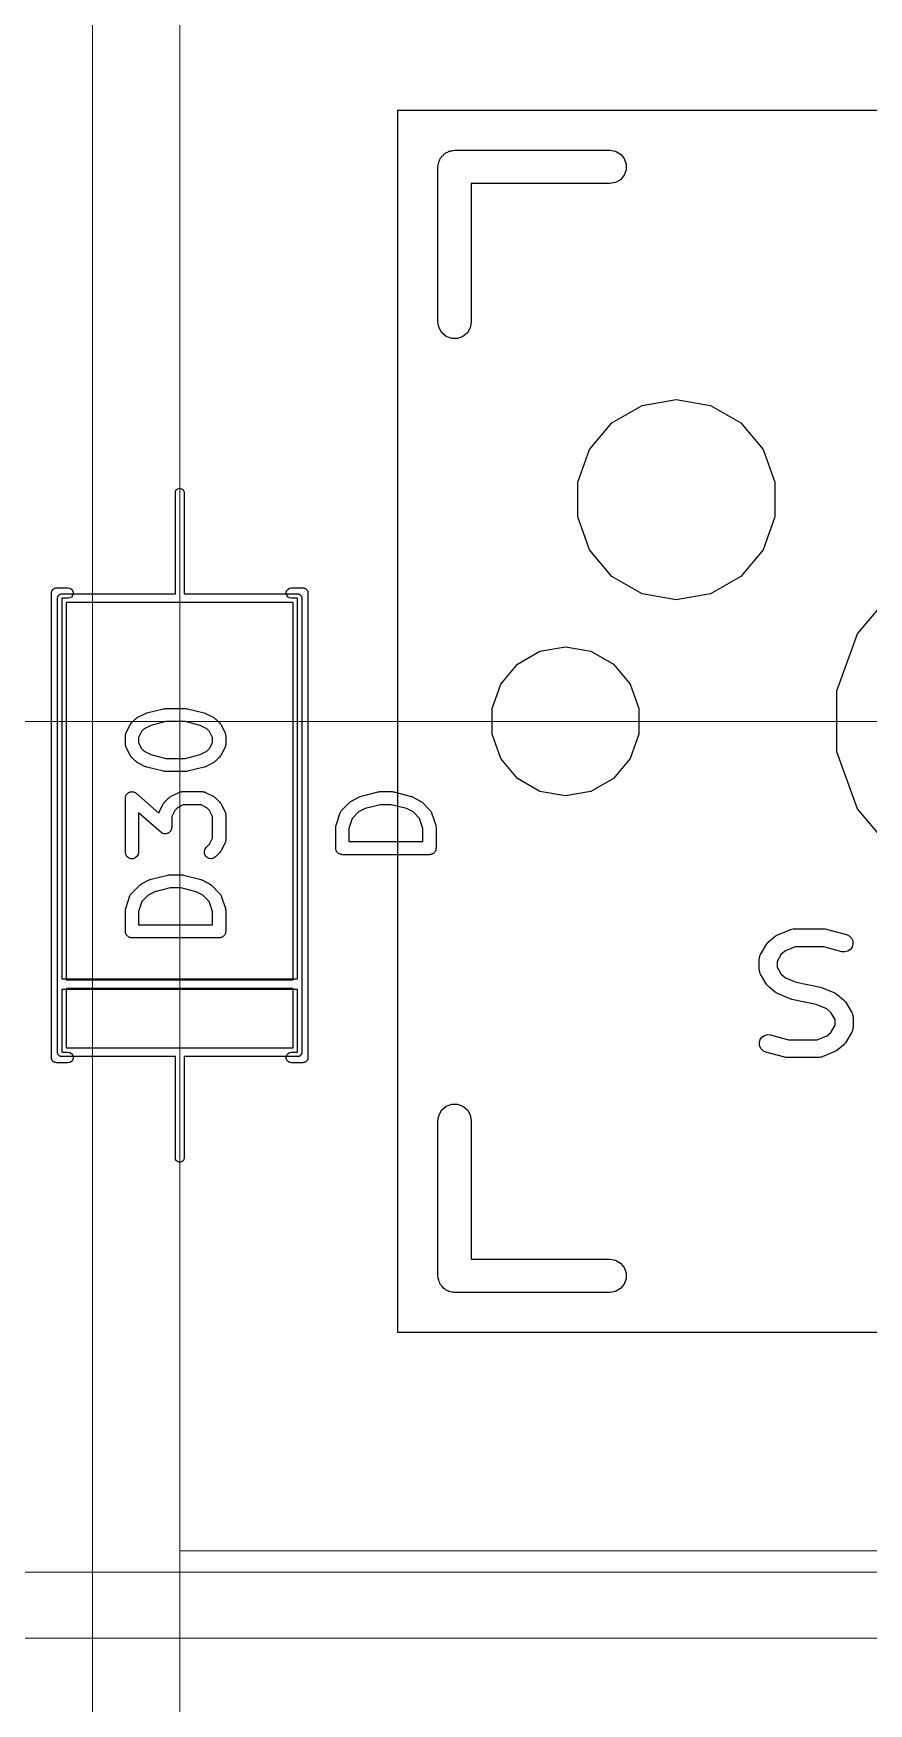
# Model space of a CAD drawing. Header units: millimetres. Extents: x 24 to 200, y 24 to 188.
# Drawn here: x 51.85 to 61.42, y 68.38 to 87.5 of the extents above; entities that cross this region are included whole.
import ezdxf

# ---------------------------------------------------------------- set-up
doc = ezdxf.new("R2010")
doc.units = ezdxf.units.MM
for name, color, linetype in [('3_SwitchPlate', 6, 'Continuous'), ('5_左天板', 1, 'Continuous'), ('6_右天板', 230, 'Continuous'), ('7_PCBサンプル', 7, 'Continuous')]:
    doc.layers.add(name, color=color, linetype=linetype)
doc.layers.add('補助線', color=4, linetype='Continuous', lineweight=5, transparency=0.5)

# ---------------------------------------------------------------- blocks, each defined once
blk = doc.blocks.new('hhskb2-F.SilkS')
at = {"layer": '7_PCBサンプル'}
for p, q in [((43.4624, -100.617), (43.4681, -100.601)), ((43.4624, -100.634), (43.4624, -100.617)), ((43.4681, -100.601), (43.471, -100.585)), ((43.471, -100.585), (43.4793, -100.57)), ((43.4793, -100.57), (43.485, -100.555)), ((43.485, -100.555), (43.4957, -100.542)), ((43.4957, -100.542), (43.5041, -100.528)), ((43.5041, -100.528), (43.5168, -100.517)), ((43.5168, -100.517), (43.5275, -100.504)), ((43.5275, -100.504), (43.542, -100.496)), ((43.542, -100.496), (43.5547, -100.485)), ((43.5547, -100.485), (43.5704, -100.479)), ((43.5704, -100.479), (43.5848, -100.471)), ((43.5848, -100.471), (43.6013, -100.468)), ((43.6013, -100.468), (43.6169, -100.462)), ((43.6169, -100.462), (43.6336, -100.462)), ((43.6336, -100.462), (43.65, -100.459)), ((43.65, -100.459), (45.428, -100.459)), ((45.428, -100.459), (45.4932, -100.471)), ((45.4932, -100.471), (45.5505, -100.504)), ((45.5505, -100.504), (45.593, -100.555)), ((45.593, -100.555), (45.6156, -100.617)), ((45.6156, -100.617), (45.6156, -100.683)), ((43.4595, -100.65), (43.4624, -100.634)), ((43.4595, -102.428), (43.4595, -100.65)), ((45.5505, -100.796), (45.4932, -100.829)), ((45.593, -100.745), (45.5505, -100.796)), ((45.6156, -100.683), (45.593, -100.745)), ((45.428, -100.84), (43.8405, -100.84)), ((43.8405, -100.84), (43.8405, -102.428)), ((45.4932, -100.829), (45.428, -100.84)), ((43.471, -102.493), (43.4595, -102.428)), ((43.5041, -102.55), (43.471, -102.493)), ((43.829, -102.493), (43.7959, -102.55)), ((43.8405, -102.428), (43.829, -102.493)), ((43.5547, -102.593), (43.5041, -102.55)), ((43.6169, -102.616), (43.5547, -102.593)), ((43.6831, -102.616), (43.6169, -102.616)), ((43.7452, -102.593), (43.6831, -102.616)), ((43.7959, -102.55), (43.7452, -102.593)), ((45.4525, -103.581), (45.7976, -103.382)), ((45.7976, -103.382), (46.19, -103.313)), ((46.19, -103.313), (46.5824, -103.382)), ((46.5824, -103.382), (46.9275, -103.581)), ((45.1964, -103.886), (45.4525, -103.581)), ((46.9275, -103.581), (47.1836, -103.886)), ((45.0601, -104.261), (45.1964, -103.886)), ((47.1836, -103.886), (47.3199, -104.261)), ((45.0601, -104.659), (45.0601, -104.261)), ((47.3199, -104.261), (47.3199, -104.659)), ((45.1964, -105.034), (45.0601, -104.659)), ((47.3199, -104.659), (47.1836, -105.034)), ((45.4525, -105.339), (45.1964, -105.034)), ((47.1836, -105.034), (46.9275, -105.339)), ((45.7976, -105.538), (45.4525, -105.339)), ((46.9275, -105.339), (46.5824, -105.538)), ((39.03, -105.53), (39.0309, -105.525)), ((39.03, -110.85), (39.03, -105.53)), ((39.0309, -105.52), (39.0327, -105.515)), ((39.0309, -105.525), (39.0309, -105.52)), ((39.0327, -105.515), (39.0336, -105.509)), ((39.0336, -105.509), (39.0362, -105.505)), ((39.0362, -105.505), (39.038, -105.5)), ((39.038, -105.5), (39.0414, -105.496)), ((39.0414, -105.496), (39.044, -105.491)), ((39.044, -105.491), (39.0481, -105.488)), ((39.0481, -105.488), (39.0514, -105.484)), ((39.0514, -105.484), (39.056, -105.481)), ((39.056, -105.481), (39.06, -105.478)), ((39.06, -105.478), (39.0649, -105.476)), ((39.0649, -105.476), (39.0695, -105.474)), ((39.0695, -105.474), (39.0747, -105.473)), ((39.0747, -105.473), (39.0796, -105.471)), ((39.0796, -105.471), (39.0848, -105.471)), ((39.0848, -105.471), (39.09, -105.47)), ((39.09, -105.47), (39.22, -105.47)), ((39.22, -105.59), (39.15, -105.59)), ((39.15, -105.59), (39.15, -109.95)), ((39.22, -105.47), (39.2405, -105.474)), ((39.2405, -105.586), (39.22, -105.59)), ((39.2405, -105.474), (39.2586, -105.484)), ((39.2586, -105.576), (39.2405, -105.586)), ((39.2586, -105.484), (39.272, -105.5)), ((39.272, -105.56), (39.2586, -105.576)), ((39.272, -105.5), (39.2791, -105.52)), ((39.2791, -105.54), (39.272, -105.56)), ((39.2791, -105.52), (39.2791, -105.54)), ((41.7209, -105.52), (41.728, -105.5)), ((41.7209, -105.54), (41.7209, -105.52)), ((41.728, -105.56), (41.7209, -105.54)), ((41.728, -105.5), (41.7414, -105.484)), ((41.7414, -105.576), (41.728, -105.56)), ((41.7414, -105.484), (41.7595, -105.474)), ((41.7595, -105.586), (41.7414, -105.576)), ((41.7595, -105.474), (41.78, -105.47)), ((41.78, -105.59), (41.7595, -105.586)), ((41.78, -105.47), (41.91, -105.47)), ((41.85, -105.59), (41.78, -105.59)), ((41.85, -109.95), (41.85, -105.59)), ((41.91, -105.47), (41.9152, -105.471)), ((41.9152, -105.471), (41.9204, -105.471)), ((41.9204, -105.471), (41.9253, -105.473)), ((41.9253, -105.473), (41.9305, -105.474)), ((41.9305, -105.474), (41.9351, -105.476)), ((41.9351, -105.476), (41.94, -105.478)), ((41.94, -105.478), (41.944, -105.481)), ((41.944, -105.481), (41.9486, -105.484)), ((41.9486, -105.484), (41.9519, -105.488)), ((41.9519, -105.488), (41.956, -105.491)), ((41.956, -105.491), (41.9586, -105.496)), ((41.9586, -105.496), (41.962, -105.5)), ((41.962, -105.5), (41.9638, -105.505)), ((41.9638, -105.505), (41.9664, -105.509)), ((41.9664, -105.509), (41.9673, -105.515)), ((41.9673, -105.515), (41.9691, -105.52)), ((41.9691, -105.52), (41.9691, -105.525)), ((41.9691, -105.525), (41.97, -105.53)), ((41.97, -105.53), (41.97, -110.85)), ((46.19, -105.607), (45.7976, -105.538)), ((46.5824, -105.538), (46.19, -105.607)), ((48.2666, -105.999), (48.7134, -105.467)), ((44.6279, -106.197), (44.92, -106.146)), ((44.92, -106.146), (45.2121, -106.197)), ((48.0289, -106.652), (48.2666, -105.999)), ((44.1803, -106.573), (44.371, -106.346)), ((44.371, -106.346), (44.6279, -106.197)), ((45.2121, -106.197), (45.469, -106.346)), ((45.469, -106.346), (45.6597, -106.573)), ((44.0788, -106.852), (44.1803, -106.573)), ((45.6597, -106.573), (45.7612, -106.852)), ((48.0289, -107.348), (48.0289, -106.652)), ((44.0788, -107.148), (44.0788, -106.852)), ((45.7612, -106.852), (45.7612, -107.148)), ((44.1803, -107.427), (44.0788, -107.148)), ((45.7612, -107.148), (45.6597, -107.427)), ((44.371, -107.654), (44.1803, -107.427)), ((45.6597, -107.427), (45.469, -107.654)), ((48.2666, -108.001), (48.0289, -107.348)), ((44.6279, -107.803), (44.371, -107.654)), ((45.469, -107.654), (45.2121, -107.803)), ((44.92, -107.854), (44.6279, -107.803)), ((45.2121, -107.803), (44.92, -107.854)), ((48.7134, -108.533), (48.2666, -108.001)), ((47.3484, -109.446), (47.4935, -109.386)), ((47.4935, -109.386), (47.4958, -109.385)), ((47.4958, -109.385), (47.4978, -109.384)), ((47.4978, -109.384), (47.5129, -109.381)), ((47.5129, -109.381), (47.5279, -109.378)), ((47.5279, -109.378), (47.5303, -109.378)), ((47.5303, -109.378), (47.5326, -109.378)), ((47.5326, -109.378), (47.8954, -109.378)), ((47.8954, -109.378), (47.909, -109.38)), ((47.909, -109.38), (47.9226, -109.382)), ((47.9226, -109.382), (48.1403, -109.442)), ((47.1552, -109.669), (47.2277, -109.548)), ((47.2277, -109.548), (47.2388, -109.535)), ((47.2388, -109.535), (47.2498, -109.522)), ((47.2498, -109.522), (47.3224, -109.462)), ((47.3224, -109.462), (47.3356, -109.454)), ((47.3356, -109.454), (47.3484, -109.446)), ((47.5529, -109.581), (47.4407, -109.628)), ((47.8816, -109.581), (47.5529, -109.581)), ((48.0859, -109.638), (47.8816, -109.581)), ((48.1403, -109.442), (48.1722, -109.457)), ((48.1843, -109.612), (48.1552, -109.632)), ((48.1722, -109.457), (48.1969, -109.482)), ((48.2048, -109.584), (48.1843, -109.612)), ((48.1969, -109.482), (48.2115, -109.515)), ((48.2143, -109.55), (48.2048, -109.584)), ((48.2115, -109.515), (48.2143, -109.55)), ((47.1407, -109.721), (47.1424, -109.712)), ((47.1407, -109.842), (47.1407, -109.721)), ((47.1424, -109.712), (47.1425, -109.702)), ((47.1425, -109.702), (47.1454, -109.695)), ((47.1454, -109.695), (47.1468, -109.687)), ((47.1468, -109.687), (47.1517, -109.678)), ((47.1517, -109.678), (47.1552, -109.669)), ((47.3931, -109.668), (47.3439, -109.75)), ((47.3439, -109.75), (47.3439, -109.814)), ((47.4407, -109.628), (47.3931, -109.668)), ((48.1211, -109.641), (48.0859, -109.638)), ((48.1552, -109.632), (48.1211, -109.641)), ((39.15, -109.95), (41.85, -109.95)), ((47.1424, -109.852), (47.1407, -109.842)), ((47.1425, -109.862), (47.1424, -109.852)), ((47.1454, -109.869), (47.1425, -109.862)), ((47.1468, -109.877), (47.1454, -109.869)), ((47.1517, -109.886), (47.1468, -109.877)), ((47.1552, -109.895), (47.1517, -109.886)), ((47.2277, -110.016), (47.1552, -109.895)), ((47.3439, -109.814), (47.3931, -109.896)), ((47.3931, -109.896), (47.4407, -109.936)), ((47.4407, -109.936), (47.5627, -109.987)), ((47.5627, -109.987), (47.8436, -110.045)), ((41.85, -110.07), (39.15, -110.07)), ((39.15, -110.07), (39.15, -110.79)), ((41.85, -110.79), (41.85, -110.07)), ((47.2389, -110.028), (47.2277, -110.016)), ((47.2498, -110.041), (47.2389, -110.028)), ((47.3224, -110.102), (47.2498, -110.041)), ((47.3356, -110.109), (47.3224, -110.102)), ((47.3484, -110.118), (47.3356, -110.109)), ((47.4935, -110.178), (47.3484, -110.118)), ((47.5029, -110.18), (47.4935, -110.178)), ((47.5118, -110.184), (47.5029, -110.18)), ((47.7927, -110.242), (47.5118, -110.184)), ((47.8436, -110.045), (47.8525, -110.049)), ((47.8525, -110.049), (47.8619, -110.051)), ((47.8619, -110.051), (48.0071, -110.111)), ((48.0071, -110.111), (48.0199, -110.12)), ((48.0199, -110.12), (48.033, -110.127)), ((48.033, -110.127), (48.1056, -110.188)), ((47.9148, -110.293), (47.7927, -110.242)), ((47.9623, -110.333), (47.9148, -110.293)), ((48.0115, -110.415), (47.9623, -110.333)), ((48.1056, -110.188), (48.1166, -110.201)), ((48.1166, -110.201), (48.1277, -110.213)), ((48.1277, -110.213), (48.2003, -110.334)), ((48.2003, -110.334), (48.2037, -110.343)), ((48.2037, -110.343), (48.2086, -110.352)), ((48.2086, -110.352), (48.21, -110.36)), ((48.21, -110.36), (48.2129, -110.367)), ((48.2129, -110.367), (48.2131, -110.377)), ((48.2131, -110.377), (48.2147, -110.387)), ((47.9148, -110.601), (47.9623, -110.562)), ((47.9623, -110.562), (48.0115, -110.479)), ((48.0115, -110.479), (48.0115, -110.415)), ((48.2003, -110.56), (48.1277, -110.681)), ((48.2037, -110.551), (48.2003, -110.56)), ((48.2086, -110.542), (48.2037, -110.551)), ((48.21, -110.534), (48.2086, -110.542)), ((48.2129, -110.527), (48.21, -110.534)), ((48.2131, -110.517), (48.2129, -110.527)), ((48.2147, -110.508), (48.2131, -110.517)), ((48.2147, -110.387), (48.2147, -110.508)), ((47.1412, -110.679), (47.1506, -110.645)), ((47.1439, -110.714), (47.1412, -110.679)), ((47.1585, -110.747), (47.1439, -110.714)), ((47.1506, -110.645), (47.1711, -110.617)), ((47.1833, -110.772), (47.1585, -110.747)), ((47.1711, -110.617), (47.2002, -110.597)), ((47.2002, -110.597), (47.2344, -110.588)), ((47.2344, -110.588), (47.2695, -110.591)), ((47.2695, -110.591), (47.4738, -110.648)), ((47.4738, -110.648), (47.8025, -110.648)), ((47.8025, -110.648), (47.9148, -110.601)), ((48.1056, -110.707), (48.033, -110.767)), ((48.1166, -110.694), (48.1056, -110.707)), ((48.1277, -110.681), (48.1166, -110.694)), ((39.0309, -110.855), (39.03, -110.85)), ((39.0309, -110.86), (39.0309, -110.855)), ((39.0327, -110.865), (39.0309, -110.86)), ((39.0336, -110.871), (39.0327, -110.865)), ((39.0362, -110.875), (39.0336, -110.871)), ((39.038, -110.88), (39.0362, -110.875)), ((39.0414, -110.884), (39.038, -110.88)), ((39.044, -110.889), (39.0414, -110.884)), ((39.0481, -110.892), (39.044, -110.889)), ((39.0514, -110.896), (39.0481, -110.892)), ((39.056, -110.899), (39.0514, -110.896)), ((39.06, -110.902), (39.056, -110.899)), ((39.0649, -110.904), (39.06, -110.902)), ((39.0695, -110.906), (39.0649, -110.904)), ((39.0747, -110.907), (39.0695, -110.906)), ((39.0796, -110.909), (39.0747, -110.907)), ((39.0848, -110.909), (39.0796, -110.909)), ((39.09, -110.91), (39.0848, -110.909)), ((39.22, -110.91), (39.09, -110.91)), ((39.15, -110.79), (39.22, -110.79)), ((39.22, -110.79), (39.2405, -110.794)), ((39.2405, -110.906), (39.22, -110.91)), ((39.2405, -110.794), (39.2586, -110.804)), ((39.2586, -110.896), (39.2405, -110.906)), ((39.2586, -110.804), (39.272, -110.82)), ((39.272, -110.88), (39.2586, -110.896)), ((39.272, -110.82), (39.2791, -110.84)), ((39.2791, -110.86), (39.272, -110.88)), ((39.2791, -110.84), (39.2791, -110.86)), ((41.7209, -110.84), (41.728, -110.82)), ((41.7209, -110.86), (41.7209, -110.84)), ((41.728, -110.88), (41.7209, -110.86)), ((41.728, -110.82), (41.7414, -110.804)), ((41.7414, -110.896), (41.728, -110.88)), ((41.7414, -110.804), (41.7595, -110.794)), ((41.7595, -110.906), (41.7414, -110.896)), ((41.7595, -110.794), (41.78, -110.79)), ((41.78, -110.91), (41.7595, -110.906)), ((41.78, -110.79), (41.85, -110.79)), ((41.91, -110.91), (41.78, -110.91)), ((41.9152, -110.909), (41.91, -110.91)), ((41.9204, -110.909), (41.9152, -110.909)), ((41.9253, -110.907), (41.9204, -110.909)), ((41.9305, -110.906), (41.9253, -110.907)), ((41.9351, -110.904), (41.9305, -110.906)), ((41.94, -110.902), (41.9351, -110.904)), ((41.944, -110.899), (41.94, -110.902)), ((41.9486, -110.896), (41.944, -110.899)), ((41.9519, -110.892), (41.9486, -110.896)), ((41.956, -110.889), (41.9519, -110.892)), ((41.9586, -110.884), (41.956, -110.889)), ((41.962, -110.88), (41.9586, -110.884)), ((41.9638, -110.875), (41.962, -110.88)), ((41.9664, -110.871), (41.9638, -110.875)), ((41.9673, -110.865), (41.9664, -110.871)), ((41.9691, -110.86), (41.9673, -110.865)), ((41.97, -110.85), (41.9691, -110.855)), ((41.9691, -110.855), (41.9691, -110.86)), ((47.2151, -110.787), (47.1833, -110.772)), ((47.4328, -110.847), (47.2151, -110.787)), ((47.4465, -110.849), (47.4328, -110.847)), ((47.46, -110.851), (47.4465, -110.849)), ((47.8229, -110.851), (47.46, -110.851)), ((47.8252, -110.851), (47.8229, -110.851)), ((47.8275, -110.851), (47.8252, -110.851)), ((47.8425, -110.848), (47.8275, -110.851)), ((47.8576, -110.845), (47.8425, -110.848)), ((47.8596, -110.844), (47.8576, -110.845)), ((47.8619, -110.843), (47.8596, -110.844)), ((48.0071, -110.783), (47.8619, -110.843)), ((48.0199, -110.775), (48.0071, -110.783)), ((48.033, -110.767), (48.0199, -110.775)), ((43.4595, -111.572), (43.471, -111.507)), ((43.471, -111.507), (43.5041, -111.45)), ((43.5041, -111.45), (43.5547, -111.407)), ((43.5547, -111.407), (43.6169, -111.384)), ((43.6169, -111.384), (43.6831, -111.384)), ((43.6831, -111.384), (43.7452, -111.407)), ((43.7452, -111.407), (43.7959, -111.45)), ((43.7959, -111.45), (43.829, -111.507)), ((43.829, -111.507), (43.8405, -111.572)), ((43.4595, -113.35), (43.4595, -111.572)), ((43.8405, -111.572), (43.8405, -113.159)), ((43.8405, -113.159), (45.428, -113.159)), ((45.428, -113.159), (45.4932, -113.171)), ((45.4932, -113.171), (45.5505, -113.204)), ((45.5505, -113.204), (45.593, -113.255)), ((43.4624, -113.366), (43.4595, -113.35)), ((43.4624, -113.383), (43.4624, -113.366)), ((43.4681, -113.399), (43.4624, -113.383)), ((43.471, -113.415), (43.4681, -113.399)), ((43.4793, -113.43), (43.471, -113.415)), ((43.485, -113.445), (43.4793, -113.43)), ((45.593, -113.255), (45.6156, -113.317)), ((45.6156, -113.383), (45.593, -113.445)), ((45.6156, -113.317), (45.6156, -113.383)), ((43.4957, -113.458), (43.485, -113.445)), ((43.5041, -113.472), (43.4957, -113.458)), ((43.5168, -113.483), (43.5041, -113.472)), ((43.5275, -113.496), (43.5168, -113.483)), ((43.542, -113.504), (43.5275, -113.496)), ((43.5547, -113.515), (43.542, -113.504)), ((43.5704, -113.521), (43.5547, -113.515)), ((43.5848, -113.529), (43.5704, -113.521)), ((43.6013, -113.532), (43.5848, -113.529)), ((43.6169, -113.538), (43.6013, -113.532)), ((43.6336, -113.538), (43.6169, -113.538)), ((43.65, -113.54), (43.6336, -113.538)), ((45.428, -113.54), (43.65, -113.54)), ((45.4932, -113.529), (45.428, -113.54)), ((45.5505, -113.496), (45.4932, -113.529)), ((45.593, -113.445), (45.5505, -113.496))]:
    blk.add_line(p, q, dxfattribs=at)
blk = doc.blocks.new('hhskb2-F.Fab')
at = {"layer": '7_PCBサンプル'}
for p, q in [((40.45, -104.38), (40.453, -104.363)), ((40.45, -105.54), (40.45, -104.38)), ((40.453, -104.363), (40.4617, -104.348)), ((40.4617, -104.348), (40.475, -104.337)), ((40.475, -104.337), (40.4913, -104.331)), ((40.4913, -104.331), (40.5087, -104.331)), ((40.5087, -104.331), (40.525, -104.337)), ((40.525, -104.337), (40.5383, -104.348)), ((40.5383, -104.348), (40.547, -104.363)), ((40.547, -104.363), (40.55, -104.38)), ((40.55, -104.38), (40.55, -105.54)), ((39.1, -105.59), (39.1008, -105.586)), ((39.1, -110.79), (39.1, -105.59)), ((39.1008, -105.581), (39.1023, -105.577)), ((39.1008, -105.586), (39.1008, -105.581)), ((39.1023, -105.577), (39.103, -105.573)), ((39.103, -105.573), (39.1052, -105.569)), ((39.1052, -105.569), (39.1067, -105.565)), ((39.1067, -105.565), (39.1095, -105.562)), ((39.1095, -105.562), (39.1117, -105.558)), ((39.1117, -105.558), (39.115, -105.555)), ((39.115, -105.555), (39.1179, -105.552)), ((39.1179, -105.552), (39.1216, -105.55)), ((39.1216, -105.55), (39.125, -105.547)), ((39.125, -105.547), (39.1291, -105.545)), ((39.1291, -105.545), (39.1329, -105.543)), ((39.1329, -105.543), (39.1372, -105.542)), ((39.1372, -105.542), (39.1413, -105.541)), ((39.1413, -105.541), (39.1457, -105.541)), ((39.1457, -105.541), (39.15, -105.54)), ((39.15, -105.54), (40.45, -105.54)), ((40.55, -105.54), (41.85, -105.54)), ((41.85, -105.54), (41.8543, -105.541)), ((41.8543, -105.541), (41.8587, -105.541)), ((41.8587, -105.541), (41.8628, -105.542)), ((41.8628, -105.542), (41.8671, -105.543)), ((41.8671, -105.543), (41.8709, -105.545)), ((41.8709, -105.545), (41.875, -105.547)), ((41.875, -105.547), (41.8784, -105.55)), ((41.8784, -105.55), (41.8821, -105.552)), ((41.8821, -105.552), (41.885, -105.555)), ((41.885, -105.555), (41.8883, -105.558)), ((41.8883, -105.558), (41.8905, -105.562)), ((41.8905, -105.562), (41.8933, -105.565)), ((41.8933, -105.565), (41.8948, -105.569)), ((41.8948, -105.569), (41.897, -105.573)), ((41.897, -105.573), (41.8977, -105.577)), ((41.8977, -105.577), (41.8992, -105.581)), ((41.8992, -105.581), (41.8992, -105.586)), ((41.8992, -105.586), (41.9, -105.59)), ((41.9, -105.59), (41.9, -110.79)), ((39.2, -105.64), (39.2, -109.96)), ((41.8, -105.64), (39.2, -105.64)), ((41.8, -109.96), (41.8, -105.64)), ((40.0141, -106.956), (40.1093, -106.909)), ((40.1093, -106.909), (40.1172, -106.906)), ((40.1172, -106.906), (40.1247, -106.903)), ((40.1247, -106.903), (40.3151, -106.855)), ((40.3151, -106.855), (40.3243, -106.855)), ((40.3243, -106.855), (40.3333, -106.853)), ((40.3333, -106.853), (40.5714, -106.853)), ((40.5714, -106.853), (40.5805, -106.855)), ((40.5805, -106.855), (40.5896, -106.855)), ((40.5896, -106.855), (40.7801, -106.903)), ((40.7801, -106.903), (40.7876, -106.906)), ((40.7876, -106.906), (40.7954, -106.909)), ((40.7954, -106.909), (40.8907, -106.956)), ((39.8853, -107.133), (39.9329, -107.037)), ((39.9329, -107.037), (39.9401, -107.028)), ((39.9401, -107.028), (39.947, -107.018)), ((39.947, -107.018), (39.9946, -106.97)), ((39.9946, -106.97), (40.0044, -106.963)), ((40.0044, -106.963), (40.0141, -106.956)), ((40.0616, -107.115), (40.0274, -107.184)), ((40.092, -107.085), (40.0616, -107.115)), ((40.169, -107.046), (40.092, -107.085)), ((40.3426, -107.003), (40.169, -107.046)), ((40.5622, -107.003), (40.3426, -107.003)), ((40.7357, -107.046), (40.5622, -107.003)), ((40.8127, -107.085), (40.7357, -107.046)), ((40.8431, -107.115), (40.8127, -107.085)), ((40.8774, -107.184), (40.8431, -107.115)), ((40.8907, -106.956), (40.9003, -106.963)), ((40.9003, -106.963), (40.9102, -106.97)), ((40.9102, -106.97), (40.9578, -107.018)), ((40.9578, -107.018), (40.9647, -107.028)), ((40.9647, -107.028), (40.9718, -107.037)), ((40.9718, -107.037), (41.0195, -107.133)), ((39.8774, -107.166), (39.8781, -107.162)), ((39.8774, -107.261), (39.8774, -107.166)), ((39.8781, -107.266), (39.8774, -107.261)), ((39.8779, -107.158), (39.8804, -107.149)), ((39.8781, -107.162), (39.8779, -107.158)), ((39.8779, -107.27), (39.8781, -107.266)), ((39.8804, -107.278), (39.8779, -107.27)), ((39.8804, -107.149), (39.8819, -107.141)), ((39.8819, -107.287), (39.8804, -107.278)), ((39.8819, -107.141), (39.8841, -107.137)), ((39.8841, -107.291), (39.8819, -107.287)), ((39.8841, -107.137), (39.8853, -107.133)), ((39.8853, -107.295), (39.8841, -107.291)), ((39.9329, -107.39), (39.8853, -107.295)), ((40.0274, -107.184), (40.0274, -107.244)), ((40.0274, -107.244), (40.0616, -107.312)), ((40.0616, -107.312), (40.092, -107.343)), ((40.8127, -107.343), (40.8431, -107.312)), ((40.8431, -107.312), (40.8774, -107.244)), ((40.8774, -107.244), (40.8774, -107.184)), ((41.0195, -107.295), (40.9718, -107.39)), ((41.0195, -107.133), (41.0207, -107.137)), ((41.0207, -107.291), (41.0195, -107.295)), ((41.0207, -107.137), (41.0229, -107.141)), ((41.0229, -107.287), (41.0207, -107.291)), ((41.0229, -107.141), (41.0244, -107.149)), ((41.0244, -107.278), (41.0229, -107.287)), ((41.0244, -107.149), (41.0269, -107.158)), ((41.0269, -107.27), (41.0244, -107.278)), ((41.0269, -107.158), (41.0266, -107.162)), ((41.0266, -107.162), (41.0274, -107.166)), ((41.0274, -107.261), (41.0266, -107.266)), ((41.0266, -107.266), (41.0269, -107.27)), ((41.0274, -107.166), (41.0274, -107.261)), ((39.9401, -107.4), (39.9329, -107.39)), ((39.947, -107.41), (39.9401, -107.4)), ((39.9946, -107.457), (39.947, -107.41)), ((40.0044, -107.464), (39.9946, -107.457)), ((40.0141, -107.471), (40.0044, -107.464)), ((40.1093, -107.519), (40.0141, -107.471)), ((40.092, -107.343), (40.169, -107.381)), ((40.169, -107.381), (40.3426, -107.425)), ((40.3426, -107.425), (40.5622, -107.425)), ((40.5622, -107.425), (40.7357, -107.381)), ((40.7357, -107.381), (40.8127, -107.343)), ((40.8907, -107.471), (40.7954, -107.519)), ((40.9003, -107.464), (40.8907, -107.471)), ((40.9102, -107.457), (40.9003, -107.464)), ((40.9578, -107.41), (40.9102, -107.457)), ((40.9647, -107.4), (40.9578, -107.41)), ((40.9718, -107.39), (40.9647, -107.4)), ((40.1172, -107.521), (40.1093, -107.519)), ((40.1247, -107.525), (40.1172, -107.521)), ((40.3151, -107.572), (40.1247, -107.525)), ((40.3243, -107.573), (40.3151, -107.572)), ((40.3333, -107.575), (40.3243, -107.573)), ((40.5714, -107.575), (40.3333, -107.575)), ((40.5805, -107.573), (40.5714, -107.575)), ((40.5896, -107.572), (40.5805, -107.573)), ((40.7801, -107.525), (40.5896, -107.572)), ((40.7876, -107.521), (40.7801, -107.525)), ((40.7954, -107.519), (40.7876, -107.521)), ((39.8774, -107.88), (39.8787, -107.873)), ((39.8774, -108.5), (39.8774, -107.88)), ((39.8787, -107.873), (39.8788, -107.866)), ((39.8788, -107.866), (39.8809, -107.861)), ((39.8809, -107.861), (39.8819, -107.855)), ((39.8819, -107.855), (39.8856, -107.848)), ((39.8856, -107.848), (39.8882, -107.842)), ((39.8882, -107.842), (39.892, -107.837)), ((39.892, -107.837), (39.8949, -107.832)), ((39.8949, -107.832), (39.9005, -107.828)), ((39.9005, -107.828), (39.9054, -107.822)), ((39.9054, -107.822), (39.9104, -107.819)), ((39.9104, -107.819), (39.9149, -107.816)), ((39.9149, -107.816), (39.9218, -107.813)), ((39.9218, -107.813), (39.9282, -107.809)), ((39.9282, -107.809), (39.9339, -107.809)), ((39.9339, -107.809), (39.9394, -107.807)), ((39.9394, -107.807), (39.9467, -107.807)), ((39.9467, -107.807), (39.9539, -107.805)), ((39.9539, -107.805), (39.9596, -107.807)), ((39.9596, -107.807), (39.9654, -107.807)), ((39.9654, -107.807), (39.9723, -107.809)), ((39.9723, -107.809), (39.9795, -107.811)), ((39.9795, -107.811), (39.9844, -107.814)), ((39.9844, -107.814), (39.9899, -107.816)), ((39.9899, -107.816), (39.9955, -107.82)), ((39.9955, -107.82), (40.0018, -107.824)), ((40.0018, -107.824), (40.2618, -108.052)), ((40.3279, -107.923), (40.3755, -107.875)), ((40.3755, -107.875), (40.3854, -107.868)), ((40.3854, -107.868), (40.395, -107.861)), ((40.395, -107.861), (40.4903, -107.813)), ((40.4903, -107.813), (40.4944, -107.812)), ((40.4944, -107.812), (40.4982, -107.81)), ((40.4982, -107.81), (40.5068, -107.808)), ((40.5068, -107.808), (40.5152, -107.806)), ((40.5152, -107.806), (40.5196, -107.806)), ((40.5196, -107.806), (40.5238, -107.805)), ((40.5238, -107.805), (40.7619, -107.805)), ((40.7619, -107.805), (40.7662, -107.806)), ((40.7662, -107.806), (40.7705, -107.806)), ((40.7705, -107.806), (40.7789, -107.808)), ((40.7789, -107.808), (40.7876, -107.81)), ((40.7876, -107.81), (40.7913, -107.812)), ((40.7913, -107.812), (40.7954, -107.813)), ((40.7954, -107.813), (40.8907, -107.861)), ((40.8907, -107.861), (40.9003, -107.868)), ((40.9003, -107.868), (40.9102, -107.875)), ((40.9102, -107.875), (40.9578, -107.923)), ((42.4717, -107.909), (42.5669, -107.861)), ((42.5669, -107.861), (42.5748, -107.859)), ((42.5748, -107.859), (42.5823, -107.855)), ((42.5823, -107.855), (42.7728, -107.808)), ((42.7728, -107.808), (42.7819, -107.807)), ((42.7819, -107.807), (42.791, -107.805)), ((42.791, -107.805), (42.9338, -107.805)), ((42.9338, -107.805), (42.9428, -107.807)), ((42.9428, -107.807), (42.952, -107.808)), ((42.952, -107.808), (43.1425, -107.855)), ((43.1425, -107.855), (43.15, -107.859)), ((43.15, -107.859), (43.1578, -107.861)), ((43.1578, -107.861), (43.2531, -107.909)), ((40.2839, -108.27), (40.0274, -108.046)), ((40.0274, -108.046), (40.0274, -108.5)), ((40.2618, -108.052), (40.2629, -108.045)), ((40.2629, -108.045), (40.265, -108.042)), ((40.265, -108.042), (40.2663, -108.037)), ((40.2663, -108.037), (40.3139, -107.942)), ((40.3139, -107.942), (40.321, -107.933)), ((40.321, -107.933), (40.3279, -107.923)), ((40.4426, -108.02), (40.4083, -108.089)), ((40.473, -107.99), (40.4426, -108.02)), ((40.5415, -107.955), (40.473, -107.99)), ((40.7442, -107.955), (40.5415, -107.955)), ((40.8127, -107.99), (40.7442, -107.955)), ((40.8431, -108.02), (40.8127, -107.99)), ((40.8774, -108.089), (40.8431, -108.02)), ((40.9578, -107.923), (40.9647, -107.933)), ((40.9647, -107.933), (40.9718, -107.942)), ((40.9718, -107.942), (41.0195, -108.037)), ((41.0195, -108.037), (41.0207, -108.042)), ((41.0207, -108.042), (41.0229, -108.045)), ((41.0229, -108.045), (41.0244, -108.054)), ((41.0244, -108.054), (41.0269, -108.062)), ((41.0269, -108.062), (41.0266, -108.067)), ((41.0266, -108.067), (41.0274, -108.071)), ((41.0274, -108.071), (41.0274, -108.357)), ((42.2912, -108.19), (42.3388, -108.047)), ((42.3388, -108.047), (42.3409, -108.043)), ((42.3409, -108.043), (42.342, -108.039)), ((42.342, -108.039), (42.3471, -108.032)), ((42.3471, -108.032), (42.3513, -108.024)), ((42.3513, -108.024), (42.3545, -108.021)), ((42.3545, -108.021), (42.357, -108.018)), ((42.357, -108.018), (42.4522, -107.923)), ((42.4522, -107.923), (42.462, -107.916)), ((42.462, -107.916), (42.4717, -107.909)), ((42.5497, -108.037), (42.4756, -108.111)), ((42.6267, -107.999), (42.5497, -108.037)), ((42.8002, -107.955), (42.6267, -107.999)), ((42.9246, -107.955), (42.8002, -107.955)), ((43.0981, -107.999), (42.9246, -107.955)), ((43.1751, -108.037), (43.0981, -107.999)), ((43.2492, -108.111), (43.1751, -108.037)), ((43.2531, -107.909), (43.2627, -107.916)), ((43.2627, -107.916), (43.2726, -107.923)), ((43.2726, -107.923), (43.3678, -108.018)), ((43.3678, -108.018), (43.3703, -108.021)), ((43.3703, -108.021), (43.3735, -108.024)), ((43.3735, -108.024), (43.3777, -108.032)), ((43.3777, -108.032), (43.3827, -108.039)), ((43.3827, -108.039), (43.3839, -108.043)), ((43.3839, -108.043), (43.3859, -108.047)), ((43.3859, -108.047), (43.4335, -108.19)), ((40.2902, -108.274), (40.2839, -108.27)), ((40.3803, -108.272), (40.3753, -108.275)), ((40.3852, -108.267), (40.3803, -108.272)), ((40.3908, -108.262), (40.3852, -108.267)), ((40.3937, -108.257), (40.3908, -108.262)), ((40.3975, -108.253), (40.3937, -108.257)), ((40.4001, -108.246), (40.3975, -108.253)), ((40.4038, -108.239), (40.4001, -108.246)), ((40.4048, -108.234), (40.4038, -108.239)), ((40.4069, -108.228), (40.4048, -108.234)), ((40.4071, -108.221), (40.4069, -108.228)), ((40.4083, -108.214), (40.4071, -108.221)), ((40.4083, -108.089), (40.4083, -108.214)), ((40.8774, -108.339), (40.8774, -108.089)), ((42.2874, -108.214), (42.2895, -108.202)), ((42.2874, -108.452), (42.2874, -108.214)), ((42.2895, -108.202), (42.2912, -108.19)), ((42.4756, -108.111), (42.4374, -108.226)), ((42.4374, -108.226), (42.4374, -108.377)), ((43.2874, -108.226), (43.2492, -108.111)), ((43.2874, -108.377), (43.2874, -108.226)), ((43.4335, -108.19), (43.4353, -108.202)), ((43.4353, -108.202), (43.4374, -108.214)), ((43.4374, -108.214), (43.4374, -108.452)), ((40.2958, -108.279), (40.2902, -108.274)), ((40.3013, -108.281), (40.2958, -108.279)), ((40.3062, -108.284), (40.3013, -108.281)), ((40.3134, -108.285), (40.3062, -108.284)), ((40.3203, -108.288), (40.3134, -108.285)), ((40.3261, -108.288), (40.3203, -108.288)), ((40.3318, -108.289), (40.3261, -108.288)), ((40.339, -108.288), (40.3318, -108.289)), ((40.3464, -108.288), (40.339, -108.288)), ((40.3518, -108.286), (40.3464, -108.288)), ((40.3575, -108.285), (40.3518, -108.286)), ((40.3639, -108.281), (40.3575, -108.285)), ((40.3708, -108.279), (40.3639, -108.281)), ((40.3753, -108.275), (40.3708, -108.279)), ((40.7892, -108.468), (40.8041, -108.446)), ((40.8041, -108.446), (40.8431, -108.407)), ((40.8431, -108.407), (40.8774, -108.339)), ((41.0195, -108.39), (40.9718, -108.485)), ((41.0207, -108.386), (41.0195, -108.39)), ((41.0229, -108.382), (41.0207, -108.386)), ((41.0244, -108.374), (41.0229, -108.382)), ((41.0269, -108.365), (41.0244, -108.374)), ((41.0274, -108.357), (41.0266, -108.361)), ((41.0266, -108.361), (41.0269, -108.365)), ((42.2885, -108.458), (42.2874, -108.452)), ((42.2885, -108.465), (42.2885, -108.458)), ((42.4374, -108.377), (43.2874, -108.377)), ((43.4374, -108.452), (43.4362, -108.458)), ((43.4362, -108.458), (43.4362, -108.465)), ((39.8819, -108.525), (39.8774, -108.5)), ((39.8949, -108.548), (39.8819, -108.525)), ((39.9149, -108.564), (39.8949, -108.548)), ((39.9394, -108.573), (39.9149, -108.564)), ((39.9654, -108.573), (39.9394, -108.573)), ((39.9899, -108.564), (39.9654, -108.573)), ((40.0098, -108.548), (39.9899, -108.564)), ((40.0229, -108.525), (40.0098, -108.548)), ((40.0274, -108.5), (40.0229, -108.525)), ((40.7824, -108.493), (40.7892, -108.468)), ((40.7847, -108.519), (40.7824, -108.493)), ((40.7957, -108.543), (40.7847, -108.519)), ((40.8141, -108.561), (40.7957, -108.543)), ((40.8377, -108.572), (40.8141, -108.561)), ((40.8637, -108.574), (40.8377, -108.572)), ((40.8888, -108.567), (40.8637, -108.574)), ((40.9102, -108.553), (40.8888, -108.567)), ((40.9578, -108.505), (40.9102, -108.553)), ((40.9647, -108.495), (40.9578, -108.505)), ((40.9718, -108.485), (40.9647, -108.495)), ((42.2908, -108.471), (42.2885, -108.465)), ((42.2919, -108.478), (42.2908, -108.471)), ((42.2952, -108.483), (42.2919, -108.478)), ((42.2974, -108.489), (42.2952, -108.483)), ((42.3016, -108.494), (42.2974, -108.489)), ((42.3049, -108.5), (42.3016, -108.494)), ((42.31, -108.504), (42.3049, -108.5)), ((42.3142, -108.509), (42.31, -108.504)), ((42.3199, -108.513), (42.3142, -108.509)), ((42.3249, -108.517), (42.3199, -108.513)), ((42.331, -108.519), (42.3249, -108.517)), ((42.3367, -108.522), (42.331, -108.519)), ((42.3432, -108.524), (42.3367, -108.522)), ((42.3494, -108.526), (42.3432, -108.524)), ((42.3559, -108.526), (42.3494, -108.526)), ((42.3624, -108.527), (42.3559, -108.526)), ((43.3624, -108.527), (42.3624, -108.527)), ((43.3688, -108.526), (43.3624, -108.527)), ((43.3754, -108.526), (43.3688, -108.526)), ((43.3816, -108.524), (43.3754, -108.526)), ((43.388, -108.522), (43.3816, -108.524)), ((43.3937, -108.519), (43.388, -108.522)), ((43.3999, -108.517), (43.3937, -108.519)), ((43.4049, -108.513), (43.3999, -108.517)), ((43.4106, -108.509), (43.4049, -108.513)), ((43.4148, -108.504), (43.4106, -108.509)), ((43.4198, -108.5), (43.4148, -108.504)), ((43.4231, -108.494), (43.4198, -108.5)), ((43.4273, -108.489), (43.4231, -108.494)), ((43.4296, -108.483), (43.4273, -108.489)), ((43.4329, -108.478), (43.4296, -108.483)), ((43.434, -108.471), (43.4329, -108.478)), ((43.4362, -108.465), (43.434, -108.471)), ((40.0617, -108.861), (40.1569, -108.813)), ((40.1569, -108.813), (40.1648, -108.811)), ((40.1648, -108.811), (40.1723, -108.808)), ((40.1723, -108.808), (40.3628, -108.76)), ((40.3628, -108.76), (40.3719, -108.759)), ((40.3719, -108.759), (40.381, -108.758)), ((40.381, -108.758), (40.5238, -108.758)), ((40.5238, -108.758), (40.5328, -108.759)), ((40.5328, -108.759), (40.542, -108.76)), ((40.542, -108.76), (40.7325, -108.808)), ((40.7325, -108.808), (40.74, -108.811)), ((40.74, -108.811), (40.7478, -108.813)), ((40.7478, -108.813), (40.8431, -108.861)), ((39.8812, -109.142), (39.9288, -109)), ((39.9288, -109), (39.9309, -108.996)), ((39.9309, -108.996), (39.932, -108.992)), ((39.932, -108.992), (39.9371, -108.984)), ((39.9371, -108.984), (39.9413, -108.977)), ((39.9413, -108.977), (39.9445, -108.974)), ((39.9445, -108.974), (39.947, -108.97)), ((39.947, -108.97), (40.0422, -108.875)), ((40.0422, -108.875), (40.0521, -108.868)), ((40.0521, -108.868), (40.0617, -108.861)), ((40.1397, -108.99), (40.0656, -109.064)), ((40.2167, -108.951), (40.1397, -108.99)), ((40.3902, -108.908), (40.2167, -108.951)), ((40.5146, -108.908), (40.3902, -108.908)), ((40.6881, -108.951), (40.5146, -108.908)), ((40.7651, -108.99), (40.6881, -108.951)), ((40.8392, -109.064), (40.7651, -108.99)), ((40.8431, -108.861), (40.8527, -108.868)), ((40.8527, -108.868), (40.8626, -108.875)), ((40.8626, -108.875), (40.9578, -108.97)), ((40.9578, -108.97), (40.9603, -108.974)), ((40.9603, -108.974), (40.9635, -108.977)), ((40.9635, -108.977), (40.9677, -108.984)), ((40.9677, -108.984), (40.9727, -108.992)), ((40.9727, -108.992), (40.9739, -108.996)), ((40.9739, -108.996), (40.9759, -109)), ((40.9759, -109), (41.0235, -109.142)), ((39.8774, -109.166), (39.8795, -109.154)), ((39.8774, -109.404), (39.8774, -109.166)), ((39.8795, -109.154), (39.8812, -109.142)), ((40.0656, -109.064), (40.0274, -109.178)), ((40.0274, -109.178), (40.0274, -109.329)), ((40.8774, -109.178), (40.8392, -109.064)), ((40.8774, -109.329), (40.8774, -109.178)), ((41.0235, -109.142), (41.0253, -109.154)), ((41.0253, -109.154), (41.0274, -109.166)), ((41.0274, -109.166), (41.0274, -109.404)), ((39.8785, -109.411), (39.8774, -109.404)), ((39.8785, -109.417), (39.8785, -109.411)), ((39.8808, -109.423), (39.8785, -109.417)), ((40.0274, -109.329), (40.8774, -109.329)), ((41.0262, -109.417), (41.024, -109.423)), ((41.0274, -109.404), (41.0262, -109.411)), ((41.0262, -109.411), (41.0262, -109.417)), ((39.8819, -109.43), (39.8808, -109.423)), ((39.8852, -109.436), (39.8819, -109.43)), ((39.8874, -109.442), (39.8852, -109.436)), ((39.8916, -109.447), (39.8874, -109.442)), ((39.8949, -109.452), (39.8916, -109.447)), ((39.9, -109.457), (39.8949, -109.452)), ((39.9042, -109.462), (39.9, -109.457)), ((39.9099, -109.465), (39.9042, -109.462)), ((39.9149, -109.469), (39.9099, -109.465)), ((39.921, -109.471), (39.9149, -109.469)), ((39.9267, -109.475), (39.921, -109.471)), ((39.9332, -109.476), (39.9267, -109.475)), ((39.9394, -109.478), (39.9332, -109.476)), ((39.9459, -109.478), (39.9394, -109.478)), ((39.9524, -109.479), (39.9459, -109.478)), ((40.9524, -109.479), (39.9524, -109.479)), ((40.9588, -109.478), (40.9524, -109.479)), ((40.9654, -109.478), (40.9588, -109.478)), ((40.9716, -109.476), (40.9654, -109.478)), ((40.978, -109.475), (40.9716, -109.476)), ((40.9837, -109.471), (40.978, -109.475)), ((40.9899, -109.469), (40.9837, -109.471)), ((40.9949, -109.465), (40.9899, -109.469)), ((41.0006, -109.462), (40.9949, -109.465)), ((41.0048, -109.457), (41.0006, -109.462)), ((41.0098, -109.452), (41.0048, -109.457)), ((41.0131, -109.447), (41.0098, -109.452)), ((41.0173, -109.442), (41.0131, -109.447)), ((41.0196, -109.436), (41.0173, -109.442)), ((41.0229, -109.43), (41.0196, -109.436)), ((41.024, -109.423), (41.0229, -109.43)), ((39.2, -109.96), (41.8, -109.96)), ((39.2, -110.06), (39.2, -110.74)), ((41.8, -110.06), (39.2, -110.06)), ((41.8, -110.74), (41.8, -110.06)), ((39.2, -110.74), (41.8, -110.74)), ((39.1008, -110.794), (39.1, -110.79)), ((39.1008, -110.799), (39.1008, -110.794)), ((39.1023, -110.803), (39.1008, -110.799)), ((39.103, -110.807), (39.1023, -110.803)), ((39.1052, -110.811), (39.103, -110.807)), ((39.1067, -110.815), (39.1052, -110.811)), ((39.1095, -110.818), (39.1067, -110.815)), ((39.1117, -110.822), (39.1095, -110.818)), ((39.115, -110.825), (39.1117, -110.822)), ((39.1179, -110.828), (39.115, -110.825)), ((39.1216, -110.83), (39.1179, -110.828)), ((39.125, -110.833), (39.1216, -110.83)), ((39.1291, -110.835), (39.125, -110.833)), ((39.1329, -110.837), (39.1291, -110.835)), ((39.1372, -110.838), (39.1329, -110.837)), ((39.1413, -110.839), (39.1372, -110.838)), ((39.1457, -110.839), (39.1413, -110.839)), ((39.15, -110.84), (39.1457, -110.839)), ((40.45, -110.84), (39.15, -110.84)), ((40.45, -112), (40.45, -110.84)), ((41.85, -110.84), (40.55, -110.84)), ((40.55, -110.84), (40.55, -112)), ((41.8543, -110.839), (41.85, -110.84)), ((41.8587, -110.839), (41.8543, -110.839)), ((41.8628, -110.838), (41.8587, -110.839)), ((41.8671, -110.837), (41.8628, -110.838)), ((41.8709, -110.835), (41.8671, -110.837)), ((41.875, -110.833), (41.8709, -110.835)), ((41.8784, -110.83), (41.875, -110.833)), ((41.8821, -110.828), (41.8784, -110.83)), ((41.885, -110.825), (41.8821, -110.828)), ((41.8883, -110.822), (41.885, -110.825)), ((41.8905, -110.818), (41.8883, -110.822)), ((41.8933, -110.815), (41.8905, -110.818)), ((41.8948, -110.811), (41.8933, -110.815)), ((41.897, -110.807), (41.8948, -110.811)), ((41.8977, -110.803), (41.897, -110.807)), ((41.8992, -110.799), (41.8977, -110.803)), ((41.9, -110.79), (41.8992, -110.794)), ((41.8992, -110.794), (41.8992, -110.799)), ((40.453, -112.017), (40.45, -112)), ((40.4617, -112.032), (40.453, -112.017)), ((40.475, -112.043), (40.4617, -112.032)), ((40.4913, -112.049), (40.475, -112.043)), ((40.5087, -112.049), (40.4913, -112.049)), ((40.525, -112.043), (40.5087, -112.049)), ((40.5383, -112.032), (40.525, -112.043)), ((40.547, -112.017), (40.5383, -112.032)), ((40.55, -112), (40.547, -112.017))]:
    blk.add_line(p, q, dxfattribs=at)

msp = doc.modelspace()

# ---------------------------------------------------------------- linework, layer by layer
at = {"layer": '3_SwitchPlate'}
msp.add_lwpolyline([(56.025, 72.625), (56.025, 86.625), (70.025, 86.625), (70.025, 72.625)], close=True, dxfattribs=at)
at = {"layer": '5_左天板', "lineweight": 5, "transparency": 33554687}
msp.add_lwpolyline([(52.525, 147.125), (52.525, 69.125), (100.025, 69.125), (100.025, 50.125), (168.525, 50.125), (168.525, 147.125)], close=True, dxfattribs=at)
at = {"layer": '6_右天板', "lineweight": 5, "transparency": 33554687}
msp.add_lwpolyline([(110.525, 50.125), (52.525, 50.125), (52.525, 69.125), (52.525, 147.125), (168.525, 147.125), (168.525, 69.125), (121.025, 69.125), (121.025, 50.125), (100.025, 50.125)], dxfattribs=at)
at = {"layer": '7_PCBサンプル', "lineweight": 5, "transparency": 33554687}
for points in [[(53.525, 70.125), (53.525, 89.125), (72.525, 89.125), (72.525, 70.125)], [(53.525, 51.125), (53.525, 70.125), (77.275, 70.125), (77.275, 51.125)]]:
    msp.add_lwpolyline(points, close=True, dxfattribs=at)
at = {"layer": '補助線', "lineweight": 5, "transparency": 33554687}
for p, q in [((52.525, 182.027), (52.525, 33.908)), ((176.699, 69.125), (40.107, 69.125))]:
    msp.add_line(p, q, dxfattribs=at)
at = {"layer": '補助線'}
for p, q in [((45.855, 79.625), (185.21, 79.625)), ((39.522, 69.882), (186.964, 69.882))]:
    msp.add_line(p, q, dxfattribs=at)

# ---------------------------------------------------------------- block references
for name in ['hhskb2-F.SilkS', 'hhskb2-F.Fab']:
    msp.add_blockref(name, (13.025, 186.625))

doc.saveas('drawing.dxf')
